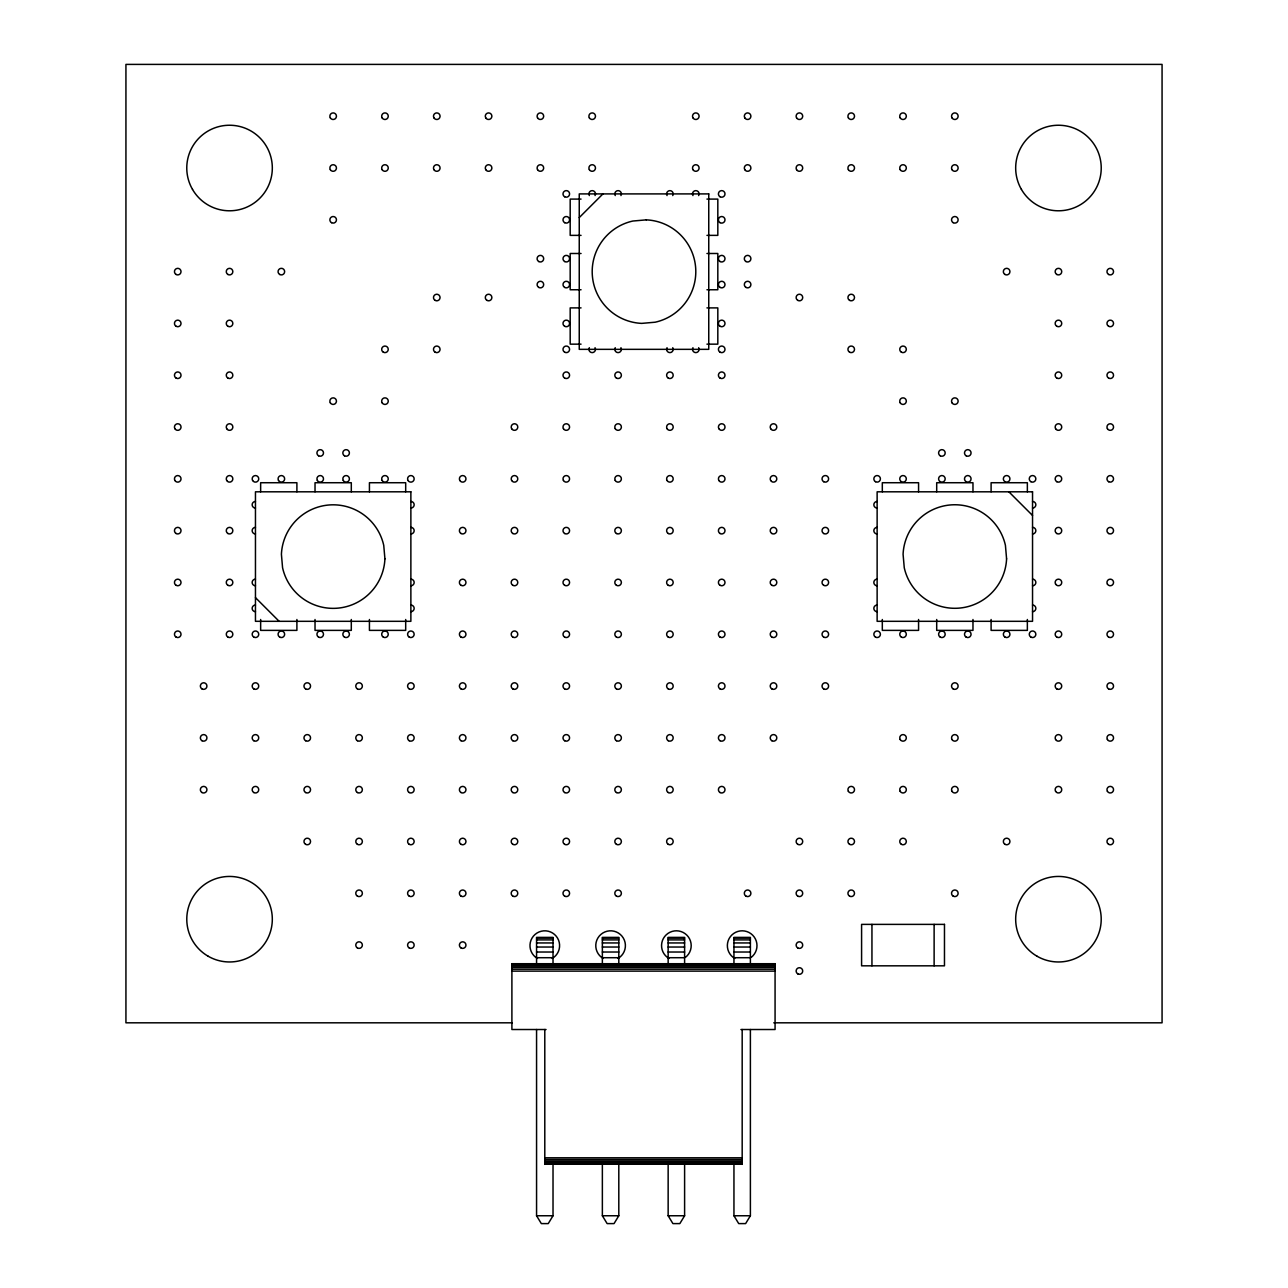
<?xml version="1.0" encoding="UTF-8"?>
<svg xmlns="http://www.w3.org/2000/svg" width="1288" height="1288" viewBox="0 0 1288 1288"><rect width="100%" height="100%" fill="white"/><g stroke="black" fill="none" stroke-linecap="round" stroke-linejoin="round"><path stroke-width="1.5" d="M553.019 1163.692L553.019 1215.759L548.253 1223.6L541.33 1223.6L536.565 1215.759L536.565 1029.515M618.804 1163.692L618.804 1215.759L614.038 1223.6L607.131 1223.6L602.365 1215.759L602.365 1163.692M684.604 1163.692L684.604 1215.759L679.839 1223.6L672.916 1223.6L668.15 1215.759L668.15 1163.692M750.389 1029.515L750.389 1215.759L745.623 1223.6L738.716 1223.6L733.951 1215.759L733.951 1163.692M579.246 217.592L602.929 193.908M581.049 199.093L570.182 199.093L570.182 235.366L581.049 235.366M706.951 199.093L717.819 199.093L717.819 235.366L706.951 235.366M581.049 253.494L570.182 253.494L570.182 289.752L581.049 289.752M706.951 253.494L717.819 253.494L717.819 289.752L706.951 289.752M581.049 307.896L570.182 307.896L570.182 344.154L581.049 344.154M706.951 307.896L717.819 307.896L717.819 344.154L706.951 344.154M536.565 938.034L553.019 938.034M602.365 938.034L618.804 938.034M668.15 938.034L684.604 938.034M733.951 938.034L750.389 938.034M536.565 939.902L553.019 939.902M602.365 939.902L618.804 939.902M668.15 939.902L684.604 939.902M733.951 939.902L750.389 939.902M536.565 942.945L553.019 942.945M602.365 942.945L618.804 942.945M668.15 942.945L684.604 942.945M733.951 942.945L750.389 942.945M536.565 947.034L553.019 947.034M602.365 947.034L618.804 947.034M668.15 947.034L684.604 947.034M733.951 947.034L750.389 947.034M536.565 952.025L553.019 952.025M602.365 952.025L618.804 952.025M668.15 952.025L684.604 952.025M733.951 952.025L750.389 952.025M536.565 957.709L553.019 957.709M602.365 957.709L618.804 957.709M668.15 957.709L684.604 957.709M733.951 957.709L750.389 957.709M511.899 963.971L775.07 963.971M511.899 964.712L775.07 964.712M511.899 965.887L775.07 965.887M511.899 967.417L775.07 967.417M511.899 969.204L775.07 969.204M511.899 971.12L775.07 971.12M512.221 1022.817L125.934 1022.817L125.934 64.4L1162.066 64.4L1162.066 1022.817L773.766 1022.817M546.048 1029.515L511.899 1029.515L511.899 963.714L775.07 963.714L775.07 1029.515L740.922 1029.515M544.792 1157.799L742.178 1157.799M544.792 1159.506L742.178 1159.506M544.792 1161.1L742.178 1161.1M544.792 1162.452L742.178 1162.452M544.792 1163.499L742.178 1163.499M544.792 1164.159L742.178 1164.159M536.565 1215.759L553.019 1215.759M602.365 1215.759L618.804 1215.759M668.15 1215.759L684.604 1215.759M733.951 1215.759L750.389 1215.759M1008.858 491.807L1032.541 515.474M255.459 597.632L279.142 621.315M1027.357 491.807L1027.357 482.726L991.1 482.726L991.1 491.807M1027.357 619.496L1027.357 630.379L991.1 630.379L991.1 619.496M972.971 491.807L972.971 482.726L936.698 482.726L936.698 491.807M972.971 619.496L972.971 630.379L936.698 630.379L936.698 619.496M934.122 924.382L934.122 965.823M918.569 491.807L918.569 482.726L882.312 482.726L882.312 491.807M918.569 619.496L918.569 630.379L882.312 630.379L882.312 619.496M871.944 924.382L871.944 965.823M750.389 963.875L750.389 937.39L733.951 937.39L733.951 963.875M742.178 1029.515L742.178 1164.384M684.604 963.875L684.604 937.39L668.15 937.39L668.15 963.875M618.804 963.875L618.804 937.39L602.365 937.39L602.365 963.875M553.019 963.875L553.019 937.39L536.565 937.39L536.565 963.875M544.792 1029.515L544.792 1164.384M405.688 491.807L405.688 482.726L369.431 482.726L369.431 491.807M405.688 619.496L405.688 630.379L369.431 630.379L369.431 619.496M351.302 491.807L351.302 482.726L315.029 482.726L315.029 491.807M351.302 619.496L351.302 630.379L315.029 630.379L315.029 619.496M296.9 491.807L296.9 482.726L260.643 482.726L260.643 491.807M296.9 619.496L296.9 630.379L260.643 630.379L260.643 619.496M877.128 585.75A3.284 3.284 0 0 1 873.844 582.466A3.284 3.284 0 0 1 877.128 579.165M877.128 611.655A3.284 3.284 0 0 1 873.844 608.371A3.284 3.284 0 0 1 877.128 605.07M255.459 508.036A3.284 3.284 0 0 1 252.158 504.751A3.284 3.284 0 0 1 255.459 501.467M255.459 533.94A3.284 3.284 0 0 1 252.158 530.656A3.284 3.284 0 0 1 255.459 527.372M615.245 195.567A3.284 3.284 0 0 1 618.095 190.624A3.284 3.284 0 0 1 620.945 195.567M589.341 195.567A3.284 3.284 0 0 1 592.19 190.624A3.284 3.284 0 0 1 595.04 195.567M410.872 501.467A3.284 3.284 0 0 1 414.156 504.751A3.284 3.284 0 0 1 410.872 508.036M410.872 527.372A3.284 3.284 0 0 1 414.156 530.656A3.284 3.284 0 0 1 410.872 533.94M595.04 347.696A3.284 3.284 0 0 1 592.19 352.622A3.284 3.284 0 0 1 589.341 347.696M620.945 347.696A3.284 3.284 0 0 1 618.095 352.622A3.284 3.284 0 0 1 615.245 347.696M877.128 533.94A3.284 3.284 0 0 1 873.844 530.656A3.284 3.284 0 0 1 877.128 527.372M877.128 508.036A3.284 3.284 0 0 1 873.844 504.751A3.284 3.284 0 0 1 877.128 501.467M672.755 347.696A3.284 3.284 0 0 1 669.905 352.622A3.284 3.284 0 0 1 667.055 347.696M698.659 347.696A3.284 3.284 0 0 1 695.81 352.622A3.284 3.284 0 0 1 692.96 347.696M692.96 195.567A3.284 3.284 0 0 1 695.81 190.624A3.284 3.284 0 0 1 698.659 195.567M667.055 195.567A3.284 3.284 0 0 1 669.905 190.624A3.284 3.284 0 0 1 672.755 195.567M1032.541 527.372A3.284 3.284 0 0 1 1035.842 530.656A3.284 3.284 0 0 1 1032.541 533.94M1032.541 501.467A3.284 3.284 0 0 1 1035.842 504.751A3.284 3.284 0 0 1 1032.541 508.036M1032.541 579.165A3.284 3.284 0 0 1 1035.842 582.466A3.284 3.284 0 0 1 1032.541 585.75M1032.541 605.07A3.284 3.284 0 0 1 1035.842 608.371A3.284 3.284 0 0 1 1032.541 611.655M255.459 585.75A3.284 3.284 0 0 1 252.158 582.466A3.284 3.284 0 0 1 255.459 579.165M255.459 611.655A3.284 3.284 0 0 1 252.158 608.371A3.284 3.284 0 0 1 255.459 605.07M410.872 579.165A3.284 3.284 0 0 1 414.156 582.466A3.284 3.284 0 0 1 410.872 585.75M410.872 605.07A3.284 3.284 0 0 1 414.156 608.371A3.284 3.284 0 0 1 410.872 611.655M734.772 958.449A14.812 14.812 0 0 1 730.425 936.585A14.812 14.812 0 0 1 752.659 935.169A14.812 14.812 0 0 1 751.162 957.403M668.971 958.449A14.812 14.812 0 0 1 664.624 936.585A14.812 14.812 0 0 1 686.874 935.169A14.812 14.812 0 0 1 685.377 957.403M603.17 958.449A14.812 14.812 0 0 1 599.242 936.102A14.812 14.812 0 0 1 621.943 936.102A14.812 14.812 0 0 1 617.999 958.449M537.386 958.449A14.812 14.812 0 0 1 533.441 936.102A14.812 14.812 0 0 1 556.142 936.102A14.812 14.812 0 0 1 552.198 958.449M646.302 219.862L632.827 221.037A51.81 51.81 0 0 0 641.698 323.385L655.173 322.209A51.81 51.81 0 0 0 646.302 219.862M708.754 193.908L579.246 193.908L579.246 349.338L708.754 349.338L708.754 193.908M410.872 491.807L255.459 491.807L255.459 621.315L410.872 621.315L410.872 491.807M1032.541 491.807L877.128 491.807L877.128 621.315L1032.541 621.315L1032.541 491.807M944.474 924.382L861.591 924.382L861.591 965.823L944.474 965.823L944.474 924.382M1006.588 558.847L1005.429 545.388A51.81 51.81 0 0 0 903.081 554.259L904.257 567.734A51.81 51.81 0 0 0 1006.588 558.847M384.919 558.847L383.744 545.388A51.81 51.81 0 0 0 281.412 554.259L282.571 567.734A51.81 51.81 0 0 0 384.919 558.847M208.173 956.243A42.762 42.762 0 0 0 272.315 919.197A42.762 42.762 0 0 0 208.173 882.167A42.762 42.762 0 0 0 208.173 956.243M1037.065 956.243A42.762 42.762 0 0 0 1101.208 919.197A42.762 42.762 0 0 0 1037.065 882.167A42.762 42.762 0 0 0 1037.065 956.243M192.508 189.4A42.762 42.762 0 0 0 266.584 189.4A42.762 42.762 0 0 0 229.554 125.242A42.762 42.762 0 0 0 192.508 189.4M1021.416 189.4A42.762 42.762 0 0 0 1095.492 189.4A42.762 42.762 0 0 0 1058.446 125.242A42.762 42.762 0 0 0 1021.416 189.4M616.453 585.316A3.284 3.284 0 0 0 621.38 582.466A3.284 3.284 0 0 0 616.453 579.616A3.284 3.284 0 0 0 616.453 585.316M668.263 585.316A3.284 3.284 0 0 0 673.189 582.466A3.284 3.284 0 0 0 668.263 579.616A3.284 3.284 0 0 0 668.263 585.316M720.056 585.316A3.284 3.284 0 0 0 724.999 582.466A3.284 3.284 0 0 0 720.056 579.616A3.284 3.284 0 0 0 720.056 585.316M771.866 585.316A3.284 3.284 0 0 0 776.809 582.466A3.284 3.284 0 0 0 771.866 579.616A3.284 3.284 0 0 0 771.866 585.316M823.676 585.316A3.284 3.284 0 0 0 828.619 582.466A3.284 3.284 0 0 0 823.676 579.616A3.284 3.284 0 0 0 823.676 585.316M901.391 637.109A3.284 3.284 0 0 0 906.317 634.26A3.284 3.284 0 0 0 901.391 631.426A3.284 3.284 0 0 0 901.391 637.109M875.486 637.109A3.284 3.284 0 0 0 880.412 634.26A3.284 3.284 0 0 0 875.486 631.426A3.284 3.284 0 0 0 875.486 637.109M823.676 637.109A3.284 3.284 0 0 0 828.619 634.26A3.284 3.284 0 0 0 823.676 631.426A3.284 3.284 0 0 0 823.676 637.109M823.676 688.919A3.284 3.284 0 0 0 828.619 686.069A3.284 3.284 0 0 0 823.676 683.22A3.284 3.284 0 0 0 823.676 688.919M771.866 637.109A3.284 3.284 0 0 0 776.809 634.26A3.284 3.284 0 0 0 771.866 631.426A3.284 3.284 0 0 0 771.866 637.109M771.866 688.919A3.284 3.284 0 0 0 776.809 686.069A3.284 3.284 0 0 0 771.866 683.22A3.284 3.284 0 0 0 771.866 688.919M720.056 637.109A3.284 3.284 0 0 0 724.999 634.26A3.284 3.284 0 0 0 720.056 631.426A3.284 3.284 0 0 0 720.056 637.109M668.263 637.109A3.284 3.284 0 0 0 673.189 634.26A3.284 3.284 0 0 0 668.263 631.426A3.284 3.284 0 0 0 668.263 637.109M616.453 637.109A3.284 3.284 0 0 0 621.38 634.26A3.284 3.284 0 0 0 616.453 631.426A3.284 3.284 0 0 0 616.453 637.109M616.453 688.919A3.284 3.284 0 0 0 621.38 686.069A3.284 3.284 0 0 0 616.453 683.22A3.284 3.284 0 0 0 616.453 688.919M668.263 688.919A3.284 3.284 0 0 0 673.189 686.069A3.284 3.284 0 0 0 668.263 683.22A3.284 3.284 0 0 0 668.263 688.919M720.056 688.919A3.284 3.284 0 0 0 724.999 686.069A3.284 3.284 0 0 0 720.056 683.22A3.284 3.284 0 0 0 720.056 688.919M616.453 740.729A3.284 3.284 0 0 0 621.38 737.879A3.284 3.284 0 0 0 616.453 735.029A3.284 3.284 0 0 0 616.453 740.729M668.263 740.729A3.284 3.284 0 0 0 673.189 737.879A3.284 3.284 0 0 0 668.263 735.029A3.284 3.284 0 0 0 668.263 740.729M720.056 740.729A3.284 3.284 0 0 0 724.999 737.879A3.284 3.284 0 0 0 720.056 735.029A3.284 3.284 0 0 0 720.056 740.729M771.866 740.729A3.284 3.284 0 0 0 776.809 737.879A3.284 3.284 0 0 0 771.866 735.029A3.284 3.284 0 0 0 771.866 740.729M616.453 792.539A3.284 3.284 0 0 0 621.38 789.689A3.284 3.284 0 0 0 616.453 786.839A3.284 3.284 0 0 0 616.453 792.539M668.263 792.539A3.284 3.284 0 0 0 673.189 789.689A3.284 3.284 0 0 0 668.263 786.839A3.284 3.284 0 0 0 668.263 792.539M720.056 792.539A3.284 3.284 0 0 0 724.999 789.689A3.284 3.284 0 0 0 720.056 786.839A3.284 3.284 0 0 0 720.056 792.539M616.453 844.332A3.284 3.284 0 0 0 621.38 841.499A3.284 3.284 0 0 0 616.453 838.649A3.284 3.284 0 0 0 616.453 844.332M668.263 844.332A3.284 3.284 0 0 0 673.189 841.499A3.284 3.284 0 0 0 668.263 838.649A3.284 3.284 0 0 0 668.263 844.332M616.453 896.142A3.284 3.284 0 0 0 621.38 893.292A3.284 3.284 0 0 0 616.453 890.443A3.284 3.284 0 0 0 616.453 896.142M966.145 637.109A3.284 3.284 0 0 0 971.072 634.26A3.284 3.284 0 0 0 966.145 631.426A3.284 3.284 0 0 0 966.145 637.109M940.24 637.109A3.284 3.284 0 0 0 945.183 634.26A3.284 3.284 0 0 0 940.24 631.426A3.284 3.284 0 0 0 940.24 637.109M953.184 688.919A3.284 3.284 0 0 0 958.127 686.069A3.284 3.284 0 0 0 953.184 683.22A3.284 3.284 0 0 0 953.184 688.919M951.993 739.521A3.284 3.284 0 0 0 957.692 739.521A3.284 3.284 0 0 0 954.843 734.595A3.284 3.284 0 0 0 951.993 739.521M951.993 791.331A3.284 3.284 0 0 0 957.692 791.331A3.284 3.284 0 0 0 954.843 786.388A3.284 3.284 0 0 0 951.993 791.331M900.183 739.521A3.284 3.284 0 0 0 905.883 739.521A3.284 3.284 0 0 0 903.033 734.595A3.284 3.284 0 0 0 900.183 739.521M900.183 791.331A3.284 3.284 0 0 0 905.883 791.331A3.284 3.284 0 0 0 903.033 786.388A3.284 3.284 0 0 0 900.183 791.331M901.391 844.332A3.284 3.284 0 0 0 906.317 841.499A3.284 3.284 0 0 0 901.391 838.649A3.284 3.284 0 0 0 901.391 844.332M849.581 844.332A3.284 3.284 0 0 0 854.508 841.499A3.284 3.284 0 0 0 849.581 838.649A3.284 3.284 0 0 0 849.581 844.332M848.373 791.331A3.284 3.284 0 0 0 854.073 791.331A3.284 3.284 0 0 0 851.223 786.388A3.284 3.284 0 0 0 848.373 791.331M797.771 844.332A3.284 3.284 0 0 0 802.714 841.499A3.284 3.284 0 0 0 797.771 838.649A3.284 3.284 0 0 0 797.771 844.332M849.581 896.142A3.284 3.284 0 0 0 854.508 893.292A3.284 3.284 0 0 0 849.581 890.443A3.284 3.284 0 0 0 849.581 896.142M797.771 896.142A3.284 3.284 0 0 0 802.714 893.292A3.284 3.284 0 0 0 797.771 890.443A3.284 3.284 0 0 0 797.771 896.142M745.961 896.142A3.284 3.284 0 0 0 750.904 893.292A3.284 3.284 0 0 0 745.961 890.443A3.284 3.284 0 0 0 745.961 896.142M176.102 533.506A3.284 3.284 0 0 0 181.028 530.656A3.284 3.284 0 0 0 176.102 527.806A3.284 3.284 0 0 0 176.102 533.506M227.912 533.506A3.284 3.284 0 0 0 232.838 530.656A3.284 3.284 0 0 0 227.912 527.806A3.284 3.284 0 0 0 227.912 533.506M226.704 480.488A3.284 3.284 0 0 0 232.404 480.488A3.284 3.284 0 0 0 229.554 475.562A3.284 3.284 0 0 0 226.704 480.488M174.894 480.488A3.284 3.284 0 0 0 180.594 480.488A3.284 3.284 0 0 0 177.744 475.562A3.284 3.284 0 0 0 174.894 480.488M252.609 480.488A3.284 3.284 0 0 0 258.308 480.488A3.284 3.284 0 0 0 255.459 475.562A3.284 3.284 0 0 0 252.609 480.488M278.514 480.488A3.284 3.284 0 0 0 284.213 480.488A3.284 3.284 0 0 0 281.364 475.562A3.284 3.284 0 0 0 278.514 480.488M226.704 428.695A3.284 3.284 0 0 0 232.404 428.695A3.284 3.284 0 0 0 229.554 423.752A3.284 3.284 0 0 0 226.704 428.695M174.894 428.695A3.284 3.284 0 0 0 180.594 428.695A3.284 3.284 0 0 0 177.744 423.752A3.284 3.284 0 0 0 174.894 428.695M227.912 378.092A3.284 3.284 0 0 0 232.838 375.243A3.284 3.284 0 0 0 227.912 372.393A3.284 3.284 0 0 0 227.912 378.092M176.102 378.092A3.284 3.284 0 0 0 181.028 375.243A3.284 3.284 0 0 0 176.102 372.393A3.284 3.284 0 0 0 176.102 378.092M227.912 326.283A3.284 3.284 0 0 0 232.838 323.433A3.284 3.284 0 0 0 227.912 320.583A3.284 3.284 0 0 0 227.912 326.283M176.102 326.283A3.284 3.284 0 0 0 181.028 323.433A3.284 3.284 0 0 0 176.102 320.583A3.284 3.284 0 0 0 176.102 326.283M176.102 274.473A3.284 3.284 0 0 0 181.028 271.623A3.284 3.284 0 0 0 176.102 268.773A3.284 3.284 0 0 0 176.102 274.473M227.912 274.473A3.284 3.284 0 0 0 232.838 271.623A3.284 3.284 0 0 0 227.912 268.773A3.284 3.284 0 0 0 227.912 274.473M279.705 274.473A3.284 3.284 0 0 0 284.648 271.623A3.284 3.284 0 0 0 279.705 268.773A3.284 3.284 0 0 0 279.705 274.473M331.515 222.663A3.284 3.284 0 0 0 336.458 219.813A3.284 3.284 0 0 0 331.515 216.964A3.284 3.284 0 0 0 331.515 222.663M330.308 169.662A3.284 3.284 0 0 0 336.007 169.662A3.284 3.284 0 0 0 333.157 164.719A3.284 3.284 0 0 0 330.308 169.662M330.308 117.852A3.284 3.284 0 0 0 336.007 117.852A3.284 3.284 0 0 0 333.157 112.909A3.284 3.284 0 0 0 330.308 117.852M382.117 117.852A3.284 3.284 0 0 0 387.817 117.852A3.284 3.284 0 0 0 384.967 112.909A3.284 3.284 0 0 0 382.117 117.852M382.117 169.662A3.284 3.284 0 0 0 387.817 169.662A3.284 3.284 0 0 0 384.967 164.719A3.284 3.284 0 0 0 382.117 169.662M433.927 169.662A3.284 3.284 0 0 0 439.627 169.662A3.284 3.284 0 0 0 436.777 164.719A3.284 3.284 0 0 0 433.927 169.662M433.927 117.852A3.284 3.284 0 0 0 439.627 117.852A3.284 3.284 0 0 0 436.777 112.909A3.284 3.284 0 0 0 433.927 117.852M485.737 117.852A3.284 3.284 0 0 0 491.436 117.852A3.284 3.284 0 0 0 488.587 112.909A3.284 3.284 0 0 0 485.737 117.852M485.737 169.662A3.284 3.284 0 0 0 491.436 169.662A3.284 3.284 0 0 0 488.587 164.719A3.284 3.284 0 0 0 485.737 169.662M537.547 117.852A3.284 3.284 0 0 0 543.23 117.852A3.284 3.284 0 0 0 540.38 112.909A3.284 3.284 0 0 0 537.547 117.852M537.547 169.662A3.284 3.284 0 0 0 543.23 169.662A3.284 3.284 0 0 0 540.38 164.719A3.284 3.284 0 0 0 537.547 169.662M589.341 117.852A3.284 3.284 0 0 0 595.04 117.852A3.284 3.284 0 0 0 592.19 112.909A3.284 3.284 0 0 0 589.341 117.852M589.341 169.662A3.284 3.284 0 0 0 595.04 169.662A3.284 3.284 0 0 0 592.19 164.719A3.284 3.284 0 0 0 589.341 169.662M564.643 196.758A3.284 3.284 0 0 0 569.586 193.908A3.284 3.284 0 0 0 564.643 191.059A3.284 3.284 0 0 0 564.643 196.758M564.643 222.663A3.284 3.284 0 0 0 569.586 219.813A3.284 3.284 0 0 0 564.643 216.964A3.284 3.284 0 0 0 564.643 222.663M317.363 480.488A3.284 3.284 0 0 0 323.063 480.488A3.284 3.284 0 0 0 320.213 475.562A3.284 3.284 0 0 0 317.363 480.488M343.268 480.488A3.284 3.284 0 0 0 348.968 480.488A3.284 3.284 0 0 0 346.118 475.562A3.284 3.284 0 0 0 343.268 480.488M344.476 455.791A3.284 3.284 0 0 0 349.402 452.941A3.284 3.284 0 0 0 344.476 450.092A3.284 3.284 0 0 0 344.476 455.791M318.571 455.791A3.284 3.284 0 0 0 323.497 452.941A3.284 3.284 0 0 0 318.571 450.092A3.284 3.284 0 0 0 318.571 455.791M330.308 402.79A3.284 3.284 0 0 0 336.007 402.79A3.284 3.284 0 0 0 333.157 397.847A3.284 3.284 0 0 0 330.308 402.79M382.117 402.79A3.284 3.284 0 0 0 387.817 402.79A3.284 3.284 0 0 0 384.967 397.847A3.284 3.284 0 0 0 382.117 402.79M383.325 352.188A3.284 3.284 0 0 0 388.252 349.338A3.284 3.284 0 0 0 383.325 346.488A3.284 3.284 0 0 0 383.325 352.188M435.135 352.188A3.284 3.284 0 0 0 440.061 349.338A3.284 3.284 0 0 0 435.135 346.488A3.284 3.284 0 0 0 435.135 352.188M435.135 300.378A3.284 3.284 0 0 0 440.061 297.528A3.284 3.284 0 0 0 435.135 294.678A3.284 3.284 0 0 0 435.135 300.378M486.945 300.378A3.284 3.284 0 0 0 491.871 297.528A3.284 3.284 0 0 0 486.945 294.678A3.284 3.284 0 0 0 486.945 300.378M538.738 287.417A3.284 3.284 0 0 0 543.681 284.584A3.284 3.284 0 0 0 538.738 281.734A3.284 3.284 0 0 0 538.738 287.417M538.738 261.528A3.284 3.284 0 0 0 543.681 258.679A3.284 3.284 0 0 0 538.738 255.829A3.284 3.284 0 0 0 538.738 261.528M564.643 261.528A3.284 3.284 0 0 0 569.586 258.679A3.284 3.284 0 0 0 564.643 255.829A3.284 3.284 0 0 0 564.643 261.528M564.643 287.417A3.284 3.284 0 0 0 569.586 284.584A3.284 3.284 0 0 0 564.643 281.734A3.284 3.284 0 0 0 564.643 287.417M382.117 480.488A3.284 3.284 0 0 0 387.817 480.488A3.284 3.284 0 0 0 384.967 475.562A3.284 3.284 0 0 0 382.117 480.488M408.022 480.488A3.284 3.284 0 0 0 413.722 480.488A3.284 3.284 0 0 0 410.872 475.562A3.284 3.284 0 0 0 408.022 480.488M459.832 480.488A3.284 3.284 0 0 0 465.531 480.488A3.284 3.284 0 0 0 462.682 475.562A3.284 3.284 0 0 0 459.832 480.488M461.04 533.506A3.284 3.284 0 0 0 465.966 530.656A3.284 3.284 0 0 0 461.04 527.806A3.284 3.284 0 0 0 461.04 533.506M512.833 533.506A3.284 3.284 0 0 0 517.776 530.656A3.284 3.284 0 0 0 512.833 527.806A3.284 3.284 0 0 0 512.833 533.506M564.643 533.506A3.284 3.284 0 0 0 569.586 530.656A3.284 3.284 0 0 0 564.643 527.806A3.284 3.284 0 0 0 564.643 533.506M563.436 480.488A3.284 3.284 0 0 0 569.135 480.488A3.284 3.284 0 0 0 566.285 475.562A3.284 3.284 0 0 0 563.436 480.488M511.642 480.488A3.284 3.284 0 0 0 517.341 480.488A3.284 3.284 0 0 0 514.492 475.562A3.284 3.284 0 0 0 511.642 480.488M511.642 428.695A3.284 3.284 0 0 0 517.341 428.695A3.284 3.284 0 0 0 514.492 423.752A3.284 3.284 0 0 0 511.642 428.695M563.436 428.695A3.284 3.284 0 0 0 569.135 428.695A3.284 3.284 0 0 0 566.285 423.752A3.284 3.284 0 0 0 563.436 428.695M615.245 428.695A3.284 3.284 0 0 0 620.945 428.695A3.284 3.284 0 0 0 618.095 423.752A3.284 3.284 0 0 0 615.245 428.695M615.245 480.488A3.284 3.284 0 0 0 620.945 480.488A3.284 3.284 0 0 0 618.095 475.562A3.284 3.284 0 0 0 615.245 480.488M616.453 533.506A3.284 3.284 0 0 0 621.38 530.656A3.284 3.284 0 0 0 616.453 527.806A3.284 3.284 0 0 0 616.453 533.506M616.453 378.092A3.284 3.284 0 0 0 621.38 375.243A3.284 3.284 0 0 0 616.453 372.393A3.284 3.284 0 0 0 616.453 378.092M564.643 378.092A3.284 3.284 0 0 0 569.586 375.243A3.284 3.284 0 0 0 564.643 372.393A3.284 3.284 0 0 0 564.643 378.092M564.643 352.188A3.284 3.284 0 0 0 569.586 349.338A3.284 3.284 0 0 0 564.643 346.488A3.284 3.284 0 0 0 564.643 352.188M564.643 326.283A3.284 3.284 0 0 0 569.586 323.433A3.284 3.284 0 0 0 564.643 320.583A3.284 3.284 0 0 0 564.643 326.283M901.391 481.696A3.284 3.284 0 0 0 906.317 478.846A3.284 3.284 0 0 0 901.391 475.996A3.284 3.284 0 0 0 901.391 481.696M875.486 481.696A3.284 3.284 0 0 0 880.412 478.846A3.284 3.284 0 0 0 875.486 475.996A3.284 3.284 0 0 0 875.486 481.696M823.676 533.506A3.284 3.284 0 0 0 828.619 530.656A3.284 3.284 0 0 0 823.676 527.806A3.284 3.284 0 0 0 823.676 533.506M823.676 481.696A3.284 3.284 0 0 0 828.619 478.846A3.284 3.284 0 0 0 823.676 475.996A3.284 3.284 0 0 0 823.676 481.696M770.659 480.488A3.284 3.284 0 0 0 776.358 480.488A3.284 3.284 0 0 0 773.508 475.562A3.284 3.284 0 0 0 770.659 480.488M771.866 533.506A3.284 3.284 0 0 0 776.809 530.656A3.284 3.284 0 0 0 771.866 527.806A3.284 3.284 0 0 0 771.866 533.506M720.056 533.506A3.284 3.284 0 0 0 724.999 530.656A3.284 3.284 0 0 0 720.056 527.806A3.284 3.284 0 0 0 720.056 533.506M718.865 480.488A3.284 3.284 0 0 0 724.564 480.488A3.284 3.284 0 0 0 721.715 475.562A3.284 3.284 0 0 0 718.865 480.488M667.055 480.488A3.284 3.284 0 0 0 672.755 480.488A3.284 3.284 0 0 0 669.905 475.562A3.284 3.284 0 0 0 667.055 480.488M668.263 533.506A3.284 3.284 0 0 0 673.189 530.656A3.284 3.284 0 0 0 668.263 527.806A3.284 3.284 0 0 0 668.263 533.506M667.055 428.695A3.284 3.284 0 0 0 672.755 428.695A3.284 3.284 0 0 0 669.905 423.752A3.284 3.284 0 0 0 667.055 428.695M718.865 428.695A3.284 3.284 0 0 0 724.564 428.695A3.284 3.284 0 0 0 721.715 423.752A3.284 3.284 0 0 0 718.865 428.695M770.659 428.695A3.284 3.284 0 0 0 776.358 428.695A3.284 3.284 0 0 0 773.508 423.752A3.284 3.284 0 0 0 770.659 428.695M720.056 378.092A3.284 3.284 0 0 0 724.999 375.243A3.284 3.284 0 0 0 720.056 372.393A3.284 3.284 0 0 0 720.056 378.092M668.263 378.092A3.284 3.284 0 0 0 673.189 375.243A3.284 3.284 0 0 0 668.263 372.393A3.284 3.284 0 0 0 668.263 378.092M720.056 352.188A3.284 3.284 0 0 0 724.999 349.338A3.284 3.284 0 0 0 720.056 346.488A3.284 3.284 0 0 0 720.056 352.188M720.056 326.283A3.284 3.284 0 0 0 724.999 323.433A3.284 3.284 0 0 0 720.056 320.583A3.284 3.284 0 0 0 720.056 326.283M940.24 481.696A3.284 3.284 0 0 0 945.183 478.846A3.284 3.284 0 0 0 940.24 475.996A3.284 3.284 0 0 0 940.24 481.696M966.145 481.696A3.284 3.284 0 0 0 971.072 478.846A3.284 3.284 0 0 0 966.145 475.996A3.284 3.284 0 0 0 966.145 481.696M966.145 455.791A3.284 3.284 0 0 0 971.072 452.941A3.284 3.284 0 0 0 966.145 450.092A3.284 3.284 0 0 0 966.145 455.791M940.24 455.791A3.284 3.284 0 0 0 945.183 452.941A3.284 3.284 0 0 0 940.24 450.092A3.284 3.284 0 0 0 940.24 455.791M951.993 402.79A3.284 3.284 0 0 0 957.692 402.79A3.284 3.284 0 0 0 954.843 397.847A3.284 3.284 0 0 0 951.993 402.79M900.183 402.79A3.284 3.284 0 0 0 905.883 402.79A3.284 3.284 0 0 0 903.033 397.847A3.284 3.284 0 0 0 900.183 402.79M901.391 352.188A3.284 3.284 0 0 0 906.317 349.338A3.284 3.284 0 0 0 901.391 346.488A3.284 3.284 0 0 0 901.391 352.188M849.581 352.188A3.284 3.284 0 0 0 854.508 349.338A3.284 3.284 0 0 0 849.581 346.488A3.284 3.284 0 0 0 849.581 352.188M849.581 300.378A3.284 3.284 0 0 0 854.508 297.528A3.284 3.284 0 0 0 849.581 294.678A3.284 3.284 0 0 0 849.581 300.378M797.771 300.378A3.284 3.284 0 0 0 802.714 297.528A3.284 3.284 0 0 0 797.771 294.678A3.284 3.284 0 0 0 797.771 300.378M745.961 287.417A3.284 3.284 0 0 0 750.904 284.584A3.284 3.284 0 0 0 745.961 281.734A3.284 3.284 0 0 0 745.961 287.417M745.961 261.528A3.284 3.284 0 0 0 750.904 258.679A3.284 3.284 0 0 0 745.961 255.829A3.284 3.284 0 0 0 745.961 261.528M720.056 287.417A3.284 3.284 0 0 0 724.999 284.584A3.284 3.284 0 0 0 720.056 281.734A3.284 3.284 0 0 0 720.056 287.417M720.056 261.528A3.284 3.284 0 0 0 724.999 258.679A3.284 3.284 0 0 0 720.056 255.829A3.284 3.284 0 0 0 720.056 261.528M720.056 222.663A3.284 3.284 0 0 0 724.999 219.813A3.284 3.284 0 0 0 720.056 216.964A3.284 3.284 0 0 0 720.056 222.663M720.056 196.758A3.284 3.284 0 0 0 724.999 193.908A3.284 3.284 0 0 0 720.056 191.059A3.284 3.284 0 0 0 720.056 196.758M692.96 169.662A3.284 3.284 0 0 0 698.659 169.662A3.284 3.284 0 0 0 695.81 164.719A3.284 3.284 0 0 0 692.96 169.662M744.77 169.662A3.284 3.284 0 0 0 750.453 169.662A3.284 3.284 0 0 0 747.62 164.719A3.284 3.284 0 0 0 744.77 169.662M744.77 117.852A3.284 3.284 0 0 0 750.453 117.852A3.284 3.284 0 0 0 747.62 112.909A3.284 3.284 0 0 0 744.77 117.852M692.96 117.852A3.284 3.284 0 0 0 698.659 117.852A3.284 3.284 0 0 0 695.81 112.909A3.284 3.284 0 0 0 692.96 117.852M796.564 117.852A3.284 3.284 0 0 0 802.263 117.852A3.284 3.284 0 0 0 799.413 112.909A3.284 3.284 0 0 0 796.564 117.852M796.564 169.662A3.284 3.284 0 0 0 802.263 169.662A3.284 3.284 0 0 0 799.413 164.719A3.284 3.284 0 0 0 796.564 169.662M848.373 169.662A3.284 3.284 0 0 0 854.073 169.662A3.284 3.284 0 0 0 851.223 164.719A3.284 3.284 0 0 0 848.373 169.662M848.373 117.852A3.284 3.284 0 0 0 854.073 117.852A3.284 3.284 0 0 0 851.223 112.909A3.284 3.284 0 0 0 848.373 117.852M900.183 117.852A3.284 3.284 0 0 0 905.883 117.852A3.284 3.284 0 0 0 903.033 112.909A3.284 3.284 0 0 0 900.183 117.852M900.183 169.662A3.284 3.284 0 0 0 905.883 169.662A3.284 3.284 0 0 0 903.033 164.719A3.284 3.284 0 0 0 900.183 169.662M953.184 222.663A3.284 3.284 0 0 0 958.127 219.813A3.284 3.284 0 0 0 953.184 216.964A3.284 3.284 0 0 0 953.184 222.663M951.993 169.662A3.284 3.284 0 0 0 957.692 169.662A3.284 3.284 0 0 0 954.843 164.719A3.284 3.284 0 0 0 951.993 169.662M951.993 117.852A3.284 3.284 0 0 0 957.692 117.852A3.284 3.284 0 0 0 954.843 112.909A3.284 3.284 0 0 0 951.993 117.852M1004.994 274.473A3.284 3.284 0 0 0 1009.937 271.623A3.284 3.284 0 0 0 1004.994 268.773A3.284 3.284 0 0 0 1004.994 274.473M1056.804 274.473A3.284 3.284 0 0 0 1061.731 271.623A3.284 3.284 0 0 0 1056.804 268.773A3.284 3.284 0 0 0 1056.804 274.473M1108.614 274.473A3.284 3.284 0 0 0 1113.54 271.623A3.284 3.284 0 0 0 1108.614 268.773A3.284 3.284 0 0 0 1108.614 274.473M1108.614 326.283A3.284 3.284 0 0 0 1113.54 323.433A3.284 3.284 0 0 0 1108.614 320.583A3.284 3.284 0 0 0 1108.614 326.283M1056.804 326.283A3.284 3.284 0 0 0 1061.731 323.433A3.284 3.284 0 0 0 1056.804 320.583A3.284 3.284 0 0 0 1056.804 326.283M1056.804 378.092A3.284 3.284 0 0 0 1061.731 375.243A3.284 3.284 0 0 0 1056.804 372.393A3.284 3.284 0 0 0 1056.804 378.092M1108.614 378.092A3.284 3.284 0 0 0 1113.54 375.243A3.284 3.284 0 0 0 1108.614 372.393A3.284 3.284 0 0 0 1108.614 378.092M1055.597 428.695A3.284 3.284 0 0 0 1061.296 428.695A3.284 3.284 0 0 0 1058.446 423.752A3.284 3.284 0 0 0 1055.597 428.695M1107.406 428.695A3.284 3.284 0 0 0 1113.106 428.695A3.284 3.284 0 0 0 1110.256 423.752A3.284 3.284 0 0 0 1107.406 428.695M1108.614 481.696A3.284 3.284 0 0 0 1113.54 478.846A3.284 3.284 0 0 0 1108.614 475.996A3.284 3.284 0 0 0 1108.614 481.696M1056.804 481.696A3.284 3.284 0 0 0 1061.731 478.846A3.284 3.284 0 0 0 1056.804 475.996A3.284 3.284 0 0 0 1056.804 481.696M1056.804 533.506A3.284 3.284 0 0 0 1061.731 530.656A3.284 3.284 0 0 0 1056.804 527.806A3.284 3.284 0 0 0 1056.804 533.506M1108.614 533.506A3.284 3.284 0 0 0 1113.54 530.656A3.284 3.284 0 0 0 1108.614 527.806A3.284 3.284 0 0 0 1108.614 533.506M1030.899 481.696A3.284 3.284 0 0 0 1035.842 478.846A3.284 3.284 0 0 0 1030.899 475.996A3.284 3.284 0 0 0 1030.899 481.696M1004.994 481.696A3.284 3.284 0 0 0 1009.937 478.846A3.284 3.284 0 0 0 1004.994 475.996A3.284 3.284 0 0 0 1004.994 481.696M1004.994 637.109A3.284 3.284 0 0 0 1009.937 634.26A3.284 3.284 0 0 0 1004.994 631.426A3.284 3.284 0 0 0 1004.994 637.109M1030.899 637.109A3.284 3.284 0 0 0 1035.842 634.26A3.284 3.284 0 0 0 1030.899 631.426A3.284 3.284 0 0 0 1030.899 637.109M1055.597 584.108A3.284 3.284 0 0 0 1061.296 584.108A3.284 3.284 0 0 0 1058.446 579.165A3.284 3.284 0 0 0 1055.597 584.108M1107.406 584.108A3.284 3.284 0 0 0 1113.106 584.108A3.284 3.284 0 0 0 1110.256 579.165A3.284 3.284 0 0 0 1107.406 584.108M1056.804 637.109A3.284 3.284 0 0 0 1061.731 634.26A3.284 3.284 0 0 0 1056.804 631.426A3.284 3.284 0 0 0 1056.804 637.109M1108.614 637.109A3.284 3.284 0 0 0 1113.54 634.26A3.284 3.284 0 0 0 1108.614 631.426A3.284 3.284 0 0 0 1108.614 637.109M1108.614 688.919A3.284 3.284 0 0 0 1113.54 686.069A3.284 3.284 0 0 0 1108.614 683.22A3.284 3.284 0 0 0 1108.614 688.919M1056.804 688.919A3.284 3.284 0 0 0 1061.731 686.069A3.284 3.284 0 0 0 1056.804 683.22A3.284 3.284 0 0 0 1056.804 688.919M1107.406 739.521A3.284 3.284 0 0 0 1113.106 739.521A3.284 3.284 0 0 0 1110.256 734.595A3.284 3.284 0 0 0 1107.406 739.521M1055.597 739.521A3.284 3.284 0 0 0 1061.296 739.521A3.284 3.284 0 0 0 1058.446 734.595A3.284 3.284 0 0 0 1055.597 739.521M1055.597 791.331A3.284 3.284 0 0 0 1061.296 791.331A3.284 3.284 0 0 0 1058.446 786.388A3.284 3.284 0 0 0 1055.597 791.331M1107.406 791.331A3.284 3.284 0 0 0 1113.106 791.331A3.284 3.284 0 0 0 1110.256 786.388A3.284 3.284 0 0 0 1107.406 791.331M1108.614 844.332A3.284 3.284 0 0 0 1113.54 841.499A3.284 3.284 0 0 0 1108.614 838.649A3.284 3.284 0 0 0 1108.614 844.332M953.184 896.142A3.284 3.284 0 0 0 958.127 893.292A3.284 3.284 0 0 0 953.184 890.443A3.284 3.284 0 0 0 953.184 896.142M1004.994 844.332A3.284 3.284 0 0 0 1009.937 841.499A3.284 3.284 0 0 0 1004.994 838.649A3.284 3.284 0 0 0 1004.994 844.332M797.771 947.952A3.284 3.284 0 0 0 802.714 945.102A3.284 3.284 0 0 0 797.771 942.253A3.284 3.284 0 0 0 797.771 947.952M797.771 973.857A3.284 3.284 0 0 0 802.714 971.007A3.284 3.284 0 0 0 797.771 968.157A3.284 3.284 0 0 0 797.771 973.857M176.102 585.316A3.284 3.284 0 0 0 181.028 582.466A3.284 3.284 0 0 0 176.102 579.616A3.284 3.284 0 0 0 176.102 585.316M176.102 637.109A3.284 3.284 0 0 0 181.028 634.26A3.284 3.284 0 0 0 176.102 631.426A3.284 3.284 0 0 0 176.102 637.109M227.912 585.316A3.284 3.284 0 0 0 232.838 582.466A3.284 3.284 0 0 0 227.912 579.616A3.284 3.284 0 0 0 227.912 585.316M279.705 637.109A3.284 3.284 0 0 0 284.648 634.26A3.284 3.284 0 0 0 279.705 631.426A3.284 3.284 0 0 0 279.705 637.109M253.817 637.109A3.284 3.284 0 0 0 258.743 634.26A3.284 3.284 0 0 0 253.817 631.426A3.284 3.284 0 0 0 253.817 637.109M227.912 637.109A3.284 3.284 0 0 0 232.838 634.26A3.284 3.284 0 0 0 227.912 631.426A3.284 3.284 0 0 0 227.912 637.109M344.476 637.109A3.284 3.284 0 0 0 349.402 634.26A3.284 3.284 0 0 0 344.476 631.426A3.284 3.284 0 0 0 344.476 637.109M318.571 637.109A3.284 3.284 0 0 0 323.497 634.26A3.284 3.284 0 0 0 318.571 631.426A3.284 3.284 0 0 0 318.571 637.109M383.325 637.109A3.284 3.284 0 0 0 388.252 634.26A3.284 3.284 0 0 0 383.325 631.426A3.284 3.284 0 0 0 383.325 637.109M409.23 637.109A3.284 3.284 0 0 0 414.156 634.26A3.284 3.284 0 0 0 409.23 631.426A3.284 3.284 0 0 0 409.23 637.109M461.04 585.316A3.284 3.284 0 0 0 465.966 582.466A3.284 3.284 0 0 0 461.04 579.616A3.284 3.284 0 0 0 461.04 585.316M512.833 585.316A3.284 3.284 0 0 0 517.776 582.466A3.284 3.284 0 0 0 512.833 579.616A3.284 3.284 0 0 0 512.833 585.316M564.643 585.316A3.284 3.284 0 0 0 569.586 582.466A3.284 3.284 0 0 0 564.643 579.616A3.284 3.284 0 0 0 564.643 585.316M564.643 637.109A3.284 3.284 0 0 0 569.586 634.26A3.284 3.284 0 0 0 564.643 631.426A3.284 3.284 0 0 0 564.643 637.109M512.833 637.109A3.284 3.284 0 0 0 517.776 634.26A3.284 3.284 0 0 0 512.833 631.426A3.284 3.284 0 0 0 512.833 637.109M461.04 637.109A3.284 3.284 0 0 0 465.966 634.26A3.284 3.284 0 0 0 461.04 631.426A3.284 3.284 0 0 0 461.04 637.109M564.643 688.919A3.284 3.284 0 0 0 569.586 686.069A3.284 3.284 0 0 0 564.643 683.22A3.284 3.284 0 0 0 564.643 688.919M512.833 688.919A3.284 3.284 0 0 0 517.776 686.069A3.284 3.284 0 0 0 512.833 683.22A3.284 3.284 0 0 0 512.833 688.919M461.04 688.919A3.284 3.284 0 0 0 465.966 686.069A3.284 3.284 0 0 0 461.04 683.22A3.284 3.284 0 0 0 461.04 688.919M409.23 688.919A3.284 3.284 0 0 0 414.156 686.069A3.284 3.284 0 0 0 409.23 683.22A3.284 3.284 0 0 0 409.23 688.919M357.42 688.919A3.284 3.284 0 0 0 362.363 686.069A3.284 3.284 0 0 0 357.42 683.22A3.284 3.284 0 0 0 357.42 688.919M305.61 688.919A3.284 3.284 0 0 0 310.553 686.069A3.284 3.284 0 0 0 305.61 683.22A3.284 3.284 0 0 0 305.61 688.919M253.817 688.919A3.284 3.284 0 0 0 258.743 686.069A3.284 3.284 0 0 0 253.817 683.22A3.284 3.284 0 0 0 253.817 688.919M202.007 688.919A3.284 3.284 0 0 0 206.933 686.069A3.284 3.284 0 0 0 202.007 683.22A3.284 3.284 0 0 0 202.007 688.919M202.007 740.729A3.284 3.284 0 0 0 206.933 737.879A3.284 3.284 0 0 0 202.007 735.029A3.284 3.284 0 0 0 202.007 740.729M253.817 740.729A3.284 3.284 0 0 0 258.743 737.879A3.284 3.284 0 0 0 253.817 735.029A3.284 3.284 0 0 0 253.817 740.729M305.61 740.729A3.284 3.284 0 0 0 310.553 737.879A3.284 3.284 0 0 0 305.61 735.029A3.284 3.284 0 0 0 305.61 740.729M357.42 740.729A3.284 3.284 0 0 0 362.363 737.879A3.284 3.284 0 0 0 357.42 735.029A3.284 3.284 0 0 0 357.42 740.729M409.23 740.729A3.284 3.284 0 0 0 414.156 737.879A3.284 3.284 0 0 0 409.23 735.029A3.284 3.284 0 0 0 409.23 740.729M461.04 740.729A3.284 3.284 0 0 0 465.966 737.879A3.284 3.284 0 0 0 461.04 735.029A3.284 3.284 0 0 0 461.04 740.729M512.833 740.729A3.284 3.284 0 0 0 517.776 737.879A3.284 3.284 0 0 0 512.833 735.029A3.284 3.284 0 0 0 512.833 740.729M564.643 740.729A3.284 3.284 0 0 0 569.586 737.879A3.284 3.284 0 0 0 564.643 735.029A3.284 3.284 0 0 0 564.643 740.729M564.643 792.539A3.284 3.284 0 0 0 569.586 789.689A3.284 3.284 0 0 0 564.643 786.839A3.284 3.284 0 0 0 564.643 792.539M512.833 792.539A3.284 3.284 0 0 0 517.776 789.689A3.284 3.284 0 0 0 512.833 786.839A3.284 3.284 0 0 0 512.833 792.539M461.04 792.539A3.284 3.284 0 0 0 465.966 789.689A3.284 3.284 0 0 0 461.04 786.839A3.284 3.284 0 0 0 461.04 792.539M409.23 792.539A3.284 3.284 0 0 0 414.156 789.689A3.284 3.284 0 0 0 409.23 786.839A3.284 3.284 0 0 0 409.23 792.539M357.42 792.539A3.284 3.284 0 0 0 362.363 789.689A3.284 3.284 0 0 0 357.42 786.839A3.284 3.284 0 0 0 357.42 792.539M305.61 792.539A3.284 3.284 0 0 0 310.553 789.689A3.284 3.284 0 0 0 305.61 786.839A3.284 3.284 0 0 0 305.61 792.539M253.817 792.539A3.284 3.284 0 0 0 258.743 789.689A3.284 3.284 0 0 0 253.817 786.839A3.284 3.284 0 0 0 253.817 792.539M202.007 792.539A3.284 3.284 0 0 0 206.933 789.689A3.284 3.284 0 0 0 202.007 786.839A3.284 3.284 0 0 0 202.007 792.539M305.61 844.332A3.284 3.284 0 0 0 310.553 841.499A3.284 3.284 0 0 0 305.61 838.649A3.284 3.284 0 0 0 305.61 844.332M357.42 844.332A3.284 3.284 0 0 0 362.363 841.499A3.284 3.284 0 0 0 357.42 838.649A3.284 3.284 0 0 0 357.42 844.332M409.23 844.332A3.284 3.284 0 0 0 414.156 841.499A3.284 3.284 0 0 0 409.23 838.649A3.284 3.284 0 0 0 409.23 844.332M461.04 844.332A3.284 3.284 0 0 0 465.966 841.499A3.284 3.284 0 0 0 461.04 838.649A3.284 3.284 0 0 0 461.04 844.332M512.833 844.332A3.284 3.284 0 0 0 517.776 841.499A3.284 3.284 0 0 0 512.833 838.649A3.284 3.284 0 0 0 512.833 844.332M564.643 844.332A3.284 3.284 0 0 0 569.586 841.499A3.284 3.284 0 0 0 564.643 838.649A3.284 3.284 0 0 0 564.643 844.332M564.643 896.142A3.284 3.284 0 0 0 569.586 893.292A3.284 3.284 0 0 0 564.643 890.443A3.284 3.284 0 0 0 564.643 896.142M512.833 896.142A3.284 3.284 0 0 0 517.776 893.292A3.284 3.284 0 0 0 512.833 890.443A3.284 3.284 0 0 0 512.833 896.142M461.04 896.142A3.284 3.284 0 0 0 465.966 893.292A3.284 3.284 0 0 0 461.04 890.443A3.284 3.284 0 0 0 461.04 896.142M409.23 896.142A3.284 3.284 0 0 0 414.156 893.292A3.284 3.284 0 0 0 409.23 890.443A3.284 3.284 0 0 0 409.23 896.142M357.42 896.142A3.284 3.284 0 0 0 362.363 893.292A3.284 3.284 0 0 0 357.42 890.443A3.284 3.284 0 0 0 357.42 896.142M357.42 947.952A3.284 3.284 0 0 0 362.363 945.102A3.284 3.284 0 0 0 357.42 942.253A3.284 3.284 0 0 0 357.42 947.952M409.23 947.952A3.284 3.284 0 0 0 414.156 945.102A3.284 3.284 0 0 0 409.23 942.253A3.284 3.284 0 0 0 409.23 947.952M461.04 947.952A3.284 3.284 0 0 0 465.966 945.102A3.284 3.284 0 0 0 461.04 942.253A3.284 3.284 0 0 0 461.04 947.952"/></g></svg>
